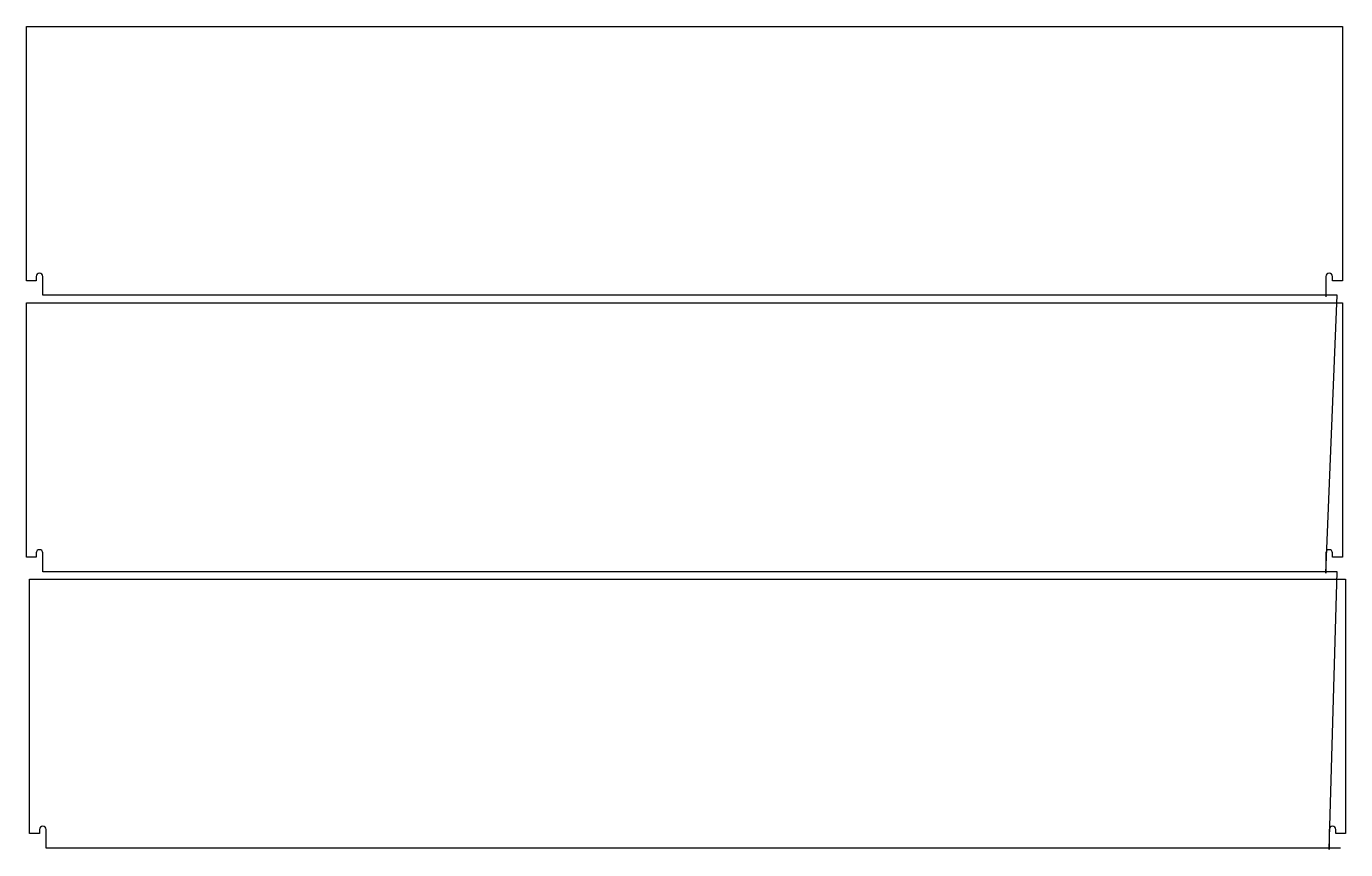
# Model space of a CAD drawing. Header units: metres. Extents: x 8 to 4442, y 3 to 2771.
import ezdxf

# ---------------------------------------------------------------- set-up
doc = ezdxf.new("R2010")
doc.units = ezdxf.units.M

msp = doc.modelspace()

# ---------------------------------------------------------------- linework, layer by layer
at = {"layer": 'TOOL_0'}
for p, q in [((8, 1915.694), (8, 2770.694)), ((8, 2770.694), (4431, 2770.694)), ((4431, 2770.694), (4431, 1915.694)), ((41, 1915.694), (8, 1915.694)), ((41, 1929.694), (41, 1915.694)), ((63, 1866.694), (63, 1929.694)), ((4376, 1929.694), (4376, 1866.694)), ((4398, 1915.694), (4398, 1929.694)), ((4431, 1915.694), (4398, 1915.694)), ((4376, 1866.694), (63, 1866.694)), ((4376, 932.174), (4413.384, 1866.694)), ((4413.384, 1866.694), (4376, 1866.694)), ((4376, 1866.694), (4376, 1861.545)), ((8, 986.323), (8, 1841.323)), ((8, 1841.323), (4431, 1841.323)), ((4431, 1841.323), (4431, 986.323)), ((41, 986.323), (8, 986.323)), ((41, 1000.323), (41, 986.323)), ((63, 937.323), (63, 1000.323)), ((4376, 1000.323), (4376, 937.323)), ((4398, 986.323), (4398, 1000.323)), ((4431, 986.323), (4398, 986.323)), ((4376, 937.323), (63, 937.323)), ((4413.384, 937.323), (4376, 937.323)), ((4376, 937.323), (4376, 932.174)), ((4386.999, 2.852), (4413.384, 937.323)), ((18.999, 57.001), (18.999, 912.001)), ((18.999, 912.001), (4441.999, 912.001)), ((4441.999, 912.001), (4441.999, 57.001)), ((51.999, 57.001), (18.999, 57.001)), ((51.999, 71.001), (51.999, 57.001)), ((73.999, 8.001), (73.999, 71.001)), ((4386.999, 71.001), (4386.999, 8.001)), ((4408.999, 57.001), (4408.999, 71.001)), ((4441.999, 57.001), (4408.999, 57.001)), ((4386.999, 8.001), (73.999, 8.001)), ((4424.383, 8.001), (4386.999, 8.001)), ((4386.999, 8.001), (4386.999, 2.852))]:
    msp.add_line(p, q, dxfattribs=at)
for centre in [(52, 1929.694), (4387, 1929.694), (52, 1000.323), (4387, 1000.323), (62.999, 71.001), (4397.999, 71.001)]:
    msp.add_arc(centre, 11, 0, 180, dxfattribs=at)

doc.saveas('drawing.dxf')
